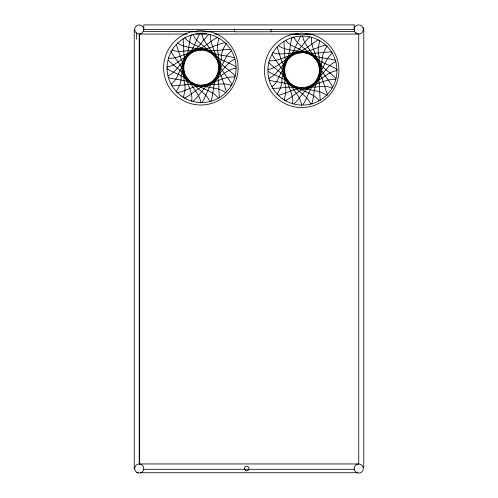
<?xml version="1.0" encoding="UTF-8"?>
<svg xmlns="http://www.w3.org/2000/svg" width="498" height="498" viewBox="0 0 498 498"><rect width="100%" height="100%" fill="white"/><g stroke="black" fill="none" stroke-linecap="round" stroke-linejoin="round"><path stroke-width="0.75" d="M191.3 34.748C188.524 43.301 189.533 53.049 184.173 60.594C178.496 65.506 175.371 72.833 167.963 75.852M210.947 101.293C213.841 92.516 212.764 82.475 218.23 74.7C224.032 69.558 227.387 62.113 235.081 59.038M292.133 37.288C289.363 45.841 290.371 55.589 285.005 63.134C279.334 68.045 276.203 75.372 268.796 78.391M311.779 103.833C314.674 95.056 313.597 85.015 319.062 77.24C324.864 72.098 328.219 64.653 335.913 61.578M183.339 97.689L184.976 90.325L185.001 84.847L183.955 80.881L184.235 71.874L183.718 67.336L182.554 62.375L181.116 59.33L176.41 44.839M218.902 38.34L217.427 44.969L217.402 50.447L218.448 54.413L218.168 63.42L218.684 67.958L219.848 72.92L221.286 75.964L226.466 91.918M284.171 100.229L285.808 92.865L285.833 87.387L284.788 83.421L285.068 74.414L284.551 69.876L283.393 64.914L281.949 61.87L277.243 47.378M319.741 40.886L318.259 47.509L318.234 52.987L319.28 56.953L319 65.96L319.517 70.498L320.681 75.459L322.119 78.503L327.535 95.186M200.152 33.31C195.26 40.848 193.71 50.528 186.582 56.43C179.828 59.704 174.91 65.966 166.973 66.969M201.902 102.669C206.975 94.937 208.531 84.965 215.827 78.865C222.755 75.397 227.928 69.079 236.152 68.102M300.985 35.85C296.092 43.388 294.542 53.068 287.414 58.969C280.66 62.244 275.743 68.506 267.806 69.508M303.089 104.524C307.976 96.986 309.526 87.312 316.66 81.404C323.588 77.943 328.761 71.619 336.984 70.641M176.168 92.043L179.66 85.351L181.104 80.072L181.116 75.964L183.718 67.336L184.397 62.823L184.559 57.731L183.955 54.413L183.121 38.433M226.235 43.251L222.743 49.943L221.305 55.222L221.286 59.33L218.684 67.958L218.012 72.471L217.85 77.564L218.448 80.881L219.319 97.627M277 94.583L280.492 87.891L281.936 82.612L281.949 78.503L284.551 69.876L285.23 65.363L285.391 60.27L284.788 56.953L283.991 41.745M327.068 45.797L323.575 52.483L322.138 57.762L322.119 61.87L319.517 70.498L318.845 75.011L318.683 80.103L319.28 83.421L320.152 100.166M209.073 34.206C202.4 40.226 198.397 49.171 189.981 53.025C182.61 54.444 176.236 59.218 168.318 58.135M193.33 101.088C200.009 95.068 204.006 86.123 212.422 82.27C220.016 80.713 226.646 75.945 234.844 77.128M309.905 36.746C303.232 42.766 299.23 51.711 290.813 55.564C283.443 56.984 277.069 61.758 269.15 60.675M294.162 103.628C300.842 97.608 304.838 88.663 313.254 84.809C320.849 83.253 327.485 78.485 335.677 79.668M171.219 84.174C177.07 79.985 178.16 72.901 181.826 67.379C183.569 63.812 186.215 60.501 186.582 56.43L192.726 52.352L194.152 50.622C203.277 49.072 209.453 41.471 217.458 37.381M231.184 51.12C225.339 55.309 224.243 62.393 220.577 67.915C218.84 71.482 216.188 74.793 215.827 78.865L209.677 82.942L208.257 84.672C198.895 86.31 192.552 94.166 184.297 98.33M272.051 86.714C277.903 82.531 278.992 75.441 282.659 69.919C284.402 66.352 287.047 63.047 287.414 58.969L293.565 54.892L294.984 53.162C304.11 51.611 310.285 44.011 318.297 39.921M332.527 53.105C326.464 57.438 325.107 64.665 321.409 70.455C319.672 74.021 317.021 77.333 316.66 81.404L310.509 85.482L309.09 87.212C299.728 88.849 293.384 96.705 285.13 100.87M224.741 42.623C215.945 44.496 208.015 50.242 198.795 49.377C191.705 46.918 183.793 47.864 177.481 42.965M176.933 92.908C185.984 91.028 194.139 85.077 203.607 85.917C210.959 88.37 219.089 87.555 225.594 92.678M325.574 45.162C316.784 47.036 308.847 52.782 299.628 51.917C292.538 49.458 284.632 50.404 278.314 45.505M278.5 95.211C287.29 93.338 295.227 87.592 304.44 88.463C311.792 90.91 319.921 90.094 326.427 95.218M191.213 31.797L200.856 30.534L210.492 31.797A37.244 37.244 0 0 1 231.358 89.136A37.244 37.244 0 0 1 170.347 89.136A37.244 37.244 0 0 1 191.213 31.797L210.492 31.797M292.046 34.337L301.688 33.073L311.325 34.337A37.244 37.244 0 0 1 332.197 91.676A37.244 37.244 0 0 1 271.18 91.676A37.244 37.244 0 0 1 292.046 34.337L311.325 34.337M231.184 49.526C221.952 49.003 212.534 52.639 203.607 49.377C197.395 45.162 189.508 44.036 184.677 37.661M332.017 52.066C322.785 51.543 313.367 55.178 304.44 51.917C298.227 47.702 290.34 46.575 285.51 40.207M171.991 85.731C180.967 86.191 190.118 82.693 198.795 85.917C205.263 90.188 213.331 91.508 218.286 98.137M272.823 88.271C281.8 88.731 290.95 85.233 299.628 88.463C306.096 92.728 314.163 94.047 319.118 100.683M363.154 28.013L363.764 28.013L363.764 467.062L363.154 467.062M134.846 29.724L134.236 29.724L134.236 468.78L134.846 468.78M143.505 31.436L196.249 31.436M204.784 31.436L235.037 31.436M270.719 31.436L354.495 31.436M187.31 34.045L139.216 34.045L139.216 463.955L358.747 463.955L358.747 34.045L305.224 34.045M195.845 34.045L206.707 34.045M214.464 34.045L298.24 34.045M143.798 469.29L354.234 469.29M140.411 472.739L357.614 472.739L357.614 472.129M335.683 60.445C326.906 57.55 316.865 58.627 309.09 53.162C304.172 47.484 296.852 44.353 293.832 36.952M234.097 57.743C225.55 54.973 215.802 55.981 208.257 50.622C203.34 44.945 196.019 41.813 193 34.406M269.138 80.091C277.691 82.861 287.433 81.853 294.984 87.212C300.126 93.014 307.571 96.375 310.646 104.063M168.305 77.551C176.858 80.321 186.601 79.313 194.152 84.672C199.293 90.474 206.738 93.836 209.814 101.524M272.73 52.483C279.278 55.459 285.964 52.863 292.581 53.274C296.54 53 300.73 53.635 304.44 51.917L311.045 55.203L313.254 55.564C319.349 62.854 329.327 64.416 337.059 69.483M171.897 49.943C178.446 52.919 185.131 50.323 191.749 50.734C195.708 50.46 199.897 51.095 203.607 49.377L210.212 52.663L212.422 53.025C218.323 60.158 227.997 61.702 235.542 66.595M332.079 88.053C325.287 84.965 318.353 87.411 311.493 87.1C307.534 87.38 303.344 86.739 299.628 88.463L293.029 85.17L290.813 84.809C285.105 77.837 275.736 76.3 268.378 71.594M231.24 85.513C224.455 82.425 217.52 84.865 210.66 84.56C206.701 84.834 202.512 84.199 198.795 85.917L192.191 82.631L189.981 82.27C184.079 75.136 174.406 73.592 166.861 68.699M336.044 78.572C329.888 71.675 320.656 67.591 316.66 58.969C315.24 51.593 310.466 45.225 311.549 37.3M268.596 62.318C274.616 68.992 283.561 72.994 287.414 81.404C288.971 88.999 293.739 95.635 292.556 103.827M235.212 76.032C229.055 69.135 219.823 65.045 215.827 56.43C214.408 49.053 209.633 42.685 210.716 34.76M168.33 60.289C174.213 66.744 182.872 70.66 186.582 78.865C188.132 86.459 192.907 93.095 191.718 101.287M332.714 87.094C328.555 78.833 320.7 72.496 319.062 63.134C315.713 60.781 314.176 56.834 311.953 53.541C309.003 47.603 303.413 43.114 302.716 35.956M272.188 54.575C276.203 62.331 283.549 68.351 285.005 77.24C288.354 79.593 289.898 83.546 292.121 86.833C295.283 92.933 300.86 97.714 301.583 105.134M231.881 84.548C227.723 76.294 219.867 69.957 218.23 60.594C214.881 58.241 213.343 54.294 211.121 51.001C208.17 45.063 202.58 40.575 201.883 33.416M170.939 51.387C175.022 59.393 182.629 65.574 184.173 74.7C187.522 77.053 189.066 81 191.282 84.293C194.45 90.393 200.028 95.174 200.75 102.594M356.051 32.781L356.051 33.727M271.13 29.475L271.13 31.76L234.546 31.76L234.546 29.475M139.652 34.069L139.652 463.974M138.083 472.129L138.083 472.739M136.52 32.781L136.52 39.249M182.554 62.375C175.962 86.808 212.677 97.191 219.848 72.92C226.447 48.487 189.732 38.103 182.554 62.375M283.393 64.914C276.795 89.347 313.51 99.731 320.681 75.459C327.279 51.026 290.564 40.643 283.393 64.914M184.173 60.594L182.928 65.244L182.928 70.05L184.235 71.874L186.582 78.865L188.624 79.792L194.152 84.672L196.38 84.455L203.607 85.917L205.431 84.616L212.422 82.27L213.343 80.228L218.23 74.7L219.475 70.05L219.475 65.244L218.168 63.42L215.827 56.43L213.785 55.502L208.257 50.622L206.029 50.84L198.795 49.377L196.978 50.678L189.981 53.025L189.059 55.066L184.173 60.594M285.005 63.134L283.76 67.784L283.76 72.596L285.068 74.414L287.414 81.404L289.456 82.332L294.984 87.212L297.213 86.994L304.44 88.463L306.264 87.156L313.254 84.809L314.182 82.768L319.062 77.24L320.307 72.596L320.307 67.784L319 65.96L316.66 58.969L314.618 58.042L309.09 53.162L306.861 53.379L299.628 51.917L297.81 53.218L290.813 55.564L289.892 57.606L285.005 63.134M354.171 24.9L143.791 24.9L143.791 29.475A4.575 4.575 0 0 1 136.931 33.434A4.575 4.575 0 0 1 136.931 25.51A4.575 4.575 0 0 1 143.791 29.475L354.171 29.475L354.171 24.9M356.456 33.434A4.575 4.575 0 0 0 363.316 29.475A4.575 4.575 0 0 0 356.456 25.51A4.575 4.575 0 0 0 356.456 33.434M356.456 472.49A4.575 4.575 0 0 0 363.316 468.525A4.575 4.575 0 0 0 356.456 464.566A4.575 4.575 0 0 0 356.456 472.49M136.57 472.253A4.575 4.575 0 0 0 143.773 468.954A4.575 4.575 0 0 0 137.317 464.366A4.575 4.575 0 0 0 136.57 472.253M245.551 470.504A2.285 2.285 0 0 0 248.981 468.525A2.285 2.285 0 0 0 245.551 466.545A2.285 2.285 0 0 0 245.551 470.504M282.136 98.523A34.518 34.518 0 0 0 336.748 74.196A34.518 34.518 0 0 0 288.379 39.062A34.518 34.518 0 0 0 282.136 98.523M181.303 95.983A34.518 34.518 0 0 0 235.915 71.656A34.518 34.518 0 0 0 187.547 36.522A34.518 34.518 0 0 0 181.303 95.983"/></g></svg>
